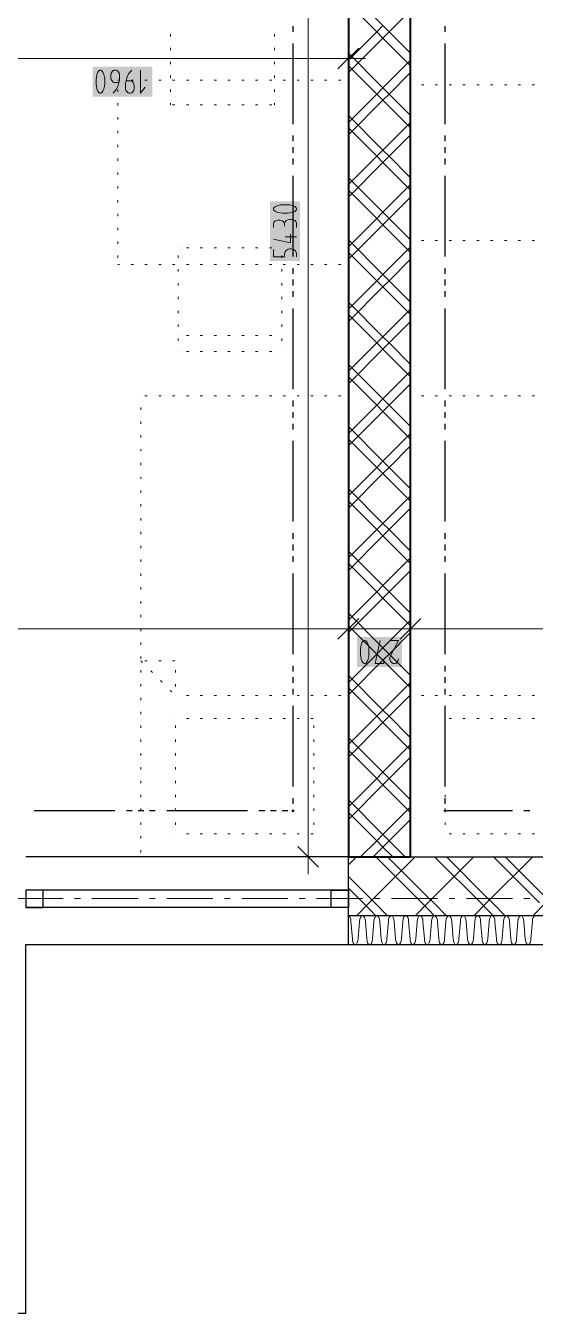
# Model space of a CAD drawing. Header units: millimetres. Extents: x 0 to 594, y 0 to 420.
# Drawn here: x 488.7 to 511, y 138.5 to 195 of the extents above; entities that cross this region are included whole.
import ezdxf

# ---------------------------------------------------------------- set-up
doc = ezdxf.new("R2010")
doc.units = ezdxf.units.MM
doc.header["$LTSCALE"] = 8
for name, color, linetype in [('PDF_Koty delkove', 7, 'Continuous'), ('PDF_Nabytek', 7, 'Continuous'), ('PDF_Obecne 0.25', 7, 'Continuous'), ('PDF_Okna', 7, 'Continuous'), ('PDF_Osy hlavni', 7, 'Continuous'), ('PDF_Pozarni useky', 7, 'Continuous'), ('PDF_Steny akusticke', 7, 'Continuous'), ('PDF_Steny sendvic', 7, 'Continuous')]:
    doc.layers.add(name, color=color, linetype=linetype)

msp = doc.modelspace()

# ---------------------------------------------------------------- linework, layer by layer
at = {"layer": 'PDF_Koty delkove', "lineweight": 18}
for points in [[(501.062, 158.52), (501.062, 213.415), (501.062, 216.145), (501.062, 237.021), (501.062, 239.144)], [(502.825, 194.296), (502.825, 193.538), (502.825, 192.779)], [(503.28, 193.993), (502.37, 193.083)], [(502.825, 193.538), (493.459, 193.538), (483.01, 193.538), (480.887, 193.538), (461.881, 193.538), (459.152, 193.538), (438.68, 193.538), (419.32, 193.538)], [(502.825, 193.538), (503.584, 193.538)], [(492.445, 192.577), (492.418, 192.627), (492.405, 192.694), (492.405, 192.829), (492.418, 192.897), (492.445, 192.947), (492.472, 192.981), (492.512, 193.015), (492.567, 193.032), (492.62, 193.032), (492.674, 193.015), (492.715, 192.981), (492.742, 192.947), (492.769, 192.897), (492.783, 192.829), (492.783, 192.593), (492.729, 192.358), (492.648, 192.189), (492.512, 192.021)], [(493.322, 193.032), (493.187, 192.863), (493.106, 192.694), (493.053, 192.459), (493.053, 192.222), (493.066, 192.156), (493.093, 192.105), (493.12, 192.072), (493.16, 192.037), (493.215, 192.021), (493.268, 192.021), (493.322, 192.037), (493.363, 192.072), (493.39, 192.105), (493.417, 192.156), (493.431, 192.222), (493.431, 192.358), (493.417, 192.425), (493.39, 192.492), (493.322, 192.543), (493.268, 192.56), (493.079, 192.56)], [(493.701, 193.032), (493.701, 192.021), (493.916, 192.29)], [(492.755, 192.492), (492.567, 192.492), (492.512, 192.509), (492.472, 192.543), (492.445, 192.577)], [(499.546, 186.13), (499.546, 186.292), (499.562, 186.346), (499.596, 186.4), (499.647, 186.427), (499.747, 186.454), (499.815, 186.454), (499.916, 186.427), (499.983, 186.373), (500.017, 186.292), (500.017, 186.184)], [(500.252, 186.481), (500.168, 186.467), (500.102, 186.44), (500.051, 186.386), (500.017, 186.292)], [(500.557, 186.13), (500.557, 186.319), (500.522, 186.386), (500.472, 186.44), (500.388, 186.467), (500.32, 186.481), (500.252, 186.481)], [(500.287, 185.833), (500.287, 185.454), (499.546, 185.617)], [(500.557, 185.725), (500.051, 185.725)], [(499.546, 185.158), (499.546, 184.834), (500.017, 184.834), (500.017, 184.969), (500.051, 185.063), (500.102, 185.117), (500.186, 185.171), (500.252, 185.185), (500.32, 185.185), (500.388, 185.171), (500.455, 185.144), (500.505, 185.104), (500.539, 185.05), (500.557, 184.969), (500.557, 184.834)], [(503.28, 168.978), (502.37, 168.068)], [(502.825, 169.281), (502.825, 168.523), (502.825, 167.765)], [(506.01, 168.978), (505.1, 168.068)], [(505.555, 169.281), (505.555, 168.523), (505.555, 167.765)], [(550.543, 168.523), (546.802, 168.523), (544.808, 168.523), (514.336, 168.523), (505.555, 168.523), (502.825, 168.523), (502.405, 168.523), (500.534, 168.523), (486.405, 168.523), (474.548, 168.523), (470.607, 168.523), (461.881, 168.523), (459.152, 168.523), (457.389, 168.523), (445.116, 168.523), (423.1, 168.523), (419.32, 168.523), (417.196, 168.523)], [(503.487, 167.022), (503.515, 167.006), (503.568, 167.006), (503.596, 167.022), (503.649, 167.09), (503.69, 167.191), (503.717, 167.31), (503.731, 167.41), (503.731, 167.612), (503.717, 167.713), (503.69, 167.831), (503.649, 167.932), (503.596, 168), (503.568, 168.017), (503.515, 168.017), (503.487, 168), (503.434, 167.932), (503.393, 167.831), (503.367, 167.713), (503.353, 167.612)], [(504.379, 167.208), (504.379, 167.006), (504.001, 167.006), (504.216, 168.017)], [(504.649, 168.017), (505.027, 168.017), (504.676, 167.343), (504.649, 167.275), (504.649, 167.174), (504.676, 167.107), (504.716, 167.057), (504.757, 167.022), (504.811, 167.006), (504.864, 167.006), (504.919, 167.022), (504.959, 167.057), (505, 167.107), (505.027, 167.208)], [(503.353, 167.612), (503.353, 167.41), (503.367, 167.31), (503.393, 167.191), (503.434, 167.09), (503.487, 167.022)], [(501.517, 158.065), (500.607, 158.975)], [(501.82, 158.52), (501.062, 158.52), (500.304, 158.52)], [(501.062, 158.52), (501.062, 157.761)]]:
    msp.add_lwpolyline(points, dxfattribs=at)
for points in [[(491.757, 192.627), (491.757, 192.425), (491.77, 192.324), (491.797, 192.206), (491.838, 192.105), (491.891, 192.037), (491.919, 192.021), (491.972, 192.021), (492, 192.037), (492.053, 192.105), (492.094, 192.206), (492.121, 192.324), (492.135, 192.425), (492.135, 192.627), (492.121, 192.728), (492.094, 192.846), (492.053, 192.947), (492, 193.015), (491.972, 193.032), (491.919, 193.032), (491.891, 193.015), (491.838, 192.947), (491.797, 192.846), (491.77, 192.728)], [(500.151, 187.129), (499.949, 187.129), (499.849, 187.115), (499.731, 187.088), (499.63, 187.048), (499.562, 186.994), (499.546, 186.967), (499.546, 186.913), (499.562, 186.886), (499.63, 186.832), (499.731, 186.792), (499.849, 186.764), (499.949, 186.75), (500.151, 186.75), (500.252, 186.764), (500.371, 186.792), (500.472, 186.832), (500.539, 186.886), (500.557, 186.913), (500.557, 186.967), (500.539, 186.994), (500.472, 187.048), (500.371, 187.088), (500.252, 187.115)]]:
    msp.add_lwpolyline(points, close=True, dxfattribs=at)
at = {"layer": 'PDF_Koty delkove', "color": 7, "lineweight": 18, "true_color": 0xffffff, "transparency": 33554559}
for points in [[(494.231, 193.184), (491.605, 193.184), (494.231, 191.87), (491.605, 191.87)], [(500.708, 184.655), (500.708, 187.28), (499.394, 184.655), (499.394, 187.28)], [(505.179, 168.169), (503.201, 168.169), (505.179, 166.855), (503.201, 166.855)]]:
    msp.add_solid(points, dxfattribs=at)
at = {"layer": 'PDF_Nabytek', "lineweight": 13}
for points in [[(495.029, 194.508), (495.029, 194.609)], [(499.579, 194.508), (499.579, 194.609)], [(495.029, 193.901), (495.029, 194.002)], [(499.579, 193.901), (499.579, 194.002)], [(495.029, 193.295), (495.029, 193.396)], [(499.579, 193.295), (499.579, 193.396)], [(492.716, 192.589), (492.716, 192.589)], [(492.788, 192.589), (492.716, 192.589)], [(492.716, 192.589), (492.716, 192.589)], [(493.395, 192.589), (493.294, 192.589)], [(494.002, 192.589), (493.901, 192.589)], [(494.608, 192.589), (494.507, 192.589)], [(495.029, 192.688), (495.029, 192.789)], [(495.215, 192.589), (495.114, 192.589)], [(495.821, 192.589), (495.72, 192.589)], [(496.428, 192.589), (496.327, 192.589)], [(497.034, 192.589), (496.933, 192.589)], [(497.641, 192.589), (497.54, 192.589)], [(498.248, 192.589), (498.147, 192.589)], [(498.854, 192.589), (498.753, 192.589)], [(499.461, 192.589), (499.36, 192.589)], [(499.579, 192.688), (499.579, 192.789)], [(500.067, 192.589), (499.966, 192.589)], [(500.674, 192.589), (500.573, 192.589)], [(501.281, 192.589), (501.179, 192.589)], [(501.887, 192.589), (501.786, 192.589)], [(502.494, 192.589), (502.393, 192.589)], [(502.825, 192.589), (502.825, 192.589)], [(502.825, 192.589), (502.825, 192.589)], [(492.716, 192.081), (492.716, 192.182)], [(495.029, 192.081), (495.029, 192.182)], [(499.579, 192.081), (499.579, 192.182)], [(502.825, 192.081), (502.825, 192.182)], [(505.555, 192.387), (505.555, 192.387)], [(505.555, 192.387), (505.555, 192.387)], [(505.555, 192.081), (505.555, 192.182)], [(506.133, 192.387), (506.032, 192.387)], [(506.74, 192.387), (506.639, 192.387)], [(507.346, 192.387), (507.245, 192.387)], [(507.953, 192.387), (507.852, 192.387)], [(508.56, 192.387), (508.458, 192.387)], [(509.166, 192.387), (509.065, 192.387)], [(509.773, 192.387), (509.672, 192.387)], [(510.379, 192.387), (510.278, 192.387)], [(510.986, 192.387), (510.885, 192.387)], [(492.716, 191.475), (492.716, 191.576)], [(495.029, 191.508), (495.029, 191.576)], [(495.029, 191.508), (495.029, 191.508)], [(495.029, 191.508), (495.029, 191.508)], [(495.215, 191.508), (495.114, 191.508)], [(495.821, 191.508), (495.72, 191.508)], [(496.428, 191.508), (496.327, 191.508)], [(497.034, 191.508), (496.933, 191.508)], [(497.641, 191.508), (497.54, 191.508)], [(498.248, 191.508), (498.147, 191.508)], [(498.854, 191.508), (498.753, 191.508)], [(499.461, 191.508), (499.36, 191.508)], [(499.579, 191.508), (499.579, 191.576)], [(499.579, 191.508), (499.579, 191.508)], [(499.579, 191.508), (499.579, 191.508)], [(502.825, 191.475), (502.825, 191.576)], [(505.555, 191.475), (505.555, 191.576)], [(492.716, 190.868), (492.716, 190.969)], [(502.825, 190.868), (502.825, 190.969)], [(505.555, 190.868), (505.555, 190.969)], [(492.716, 190.262), (492.716, 190.363)], [(502.825, 190.262), (502.825, 190.363)], [(505.555, 190.262), (505.555, 190.363)], [(492.716, 189.655), (492.716, 189.756)], [(502.825, 189.655), (502.825, 189.756)], [(505.555, 189.655), (505.555, 189.756)], [(492.716, 189.048), (492.716, 189.15)], [(502.825, 189.048), (502.825, 189.15)], [(505.555, 189.048), (505.555, 189.15)], [(492.716, 188.442), (492.716, 188.543)], [(502.825, 188.442), (502.825, 188.543)], [(505.555, 188.442), (505.555, 188.543)], [(492.716, 187.835), (492.716, 187.936)], [(502.825, 187.835), (502.825, 187.936)], [(505.555, 187.835), (505.555, 187.936)], [(492.716, 187.229), (492.716, 187.33)], [(502.825, 187.229), (502.825, 187.33)], [(505.555, 187.229), (505.555, 187.33)], [(492.716, 186.622), (492.716, 186.723)], [(502.825, 186.622), (502.825, 186.723)], [(505.555, 186.622), (505.555, 186.723)], [(492.716, 186.016), (492.716, 186.117)], [(502.825, 186.016), (502.825, 186.117)], [(505.555, 186.016), (505.555, 186.117)], [(492.716, 185.409), (492.716, 185.51)], [(495.361, 185.239), (495.361, 185.239)], [(495.361, 185.239), (495.361, 185.239)], [(495.821, 185.239), (495.72, 185.239)], [(496.428, 185.239), (496.327, 185.239)], [(497.034, 185.239), (496.933, 185.239)], [(497.641, 185.239), (497.54, 185.239)], [(498.248, 185.239), (498.147, 185.239)], [(498.854, 185.239), (498.753, 185.239)], [(499.461, 185.239), (499.36, 185.239)], [(499.91, 185.239), (499.91, 185.239)], [(499.91, 185.239), (499.91, 185.239)], [(502.825, 185.409), (502.825, 185.51)], [(505.555, 185.563), (505.555, 185.563)], [(505.555, 185.409), (505.555, 185.51)], [(506.133, 185.563), (506.032, 185.563)], [(506.74, 185.563), (506.639, 185.563)], [(507.346, 185.563), (507.245, 185.563)], [(507.953, 185.563), (507.852, 185.563)], [(508.56, 185.563), (508.458, 185.563)], [(509.166, 185.563), (509.065, 185.563)], [(509.773, 185.563), (509.672, 185.563)], [(510.379, 185.563), (510.278, 185.563)], [(510.986, 185.563), (510.885, 185.563)], [(492.716, 184.802), (492.716, 184.903)], [(495.361, 184.802), (495.361, 184.903)], [(499.91, 184.802), (499.91, 184.903)], [(502.825, 184.802), (502.825, 184.903)], [(505.555, 184.802), (505.555, 184.903)], [(492.716, 184.501), (492.716, 184.501)], [(492.788, 184.501), (492.716, 184.501)], [(492.716, 184.501), (492.716, 184.501)], [(493.395, 184.501), (493.294, 184.501)], [(494.002, 184.501), (493.901, 184.501)], [(494.608, 184.501), (494.507, 184.501)], [(495.215, 184.501), (495.114, 184.501)], [(495.361, 184.196), (495.361, 184.297)], [(495.821, 184.501), (495.72, 184.501)], [(496.428, 184.501), (496.327, 184.501)], [(497.034, 184.501), (496.933, 184.501)], [(497.641, 184.501), (497.54, 184.501)], [(498.248, 184.501), (498.147, 184.501)], [(498.854, 184.501), (498.753, 184.501)], [(499.461, 184.501), (499.36, 184.501)], [(499.91, 184.196), (499.91, 184.297)], [(500.067, 184.501), (499.966, 184.501)], [(500.674, 184.501), (500.573, 184.501)], [(501.281, 184.501), (501.179, 184.501)], [(501.887, 184.501), (501.786, 184.501)], [(502.494, 184.501), (502.393, 184.501)], [(502.825, 184.501), (502.825, 184.501)], [(502.825, 184.501), (502.825, 184.501)], [(505.555, 184.196), (505.555, 184.297)], [(495.361, 183.589), (495.361, 183.69)], [(499.91, 183.589), (499.91, 183.69)], [(505.555, 183.589), (505.555, 183.69)], [(495.361, 182.983), (495.361, 183.084)], [(499.91, 182.983), (499.91, 183.084)], [(505.555, 182.983), (505.555, 183.084)], [(495.361, 182.376), (495.361, 182.477)], [(499.91, 182.376), (499.91, 182.477)], [(505.555, 182.376), (505.555, 182.477)], [(495.361, 181.769), (495.361, 181.871)], [(499.91, 181.769), (499.91, 181.871)], [(505.555, 181.769), (505.555, 181.871)], [(495.361, 181.397), (495.361, 181.397)], [(495.821, 181.397), (495.72, 181.397)], [(496.428, 181.397), (496.327, 181.397)], [(497.034, 181.397), (496.933, 181.397)], [(497.641, 181.397), (497.54, 181.397)], [(498.248, 181.397), (498.147, 181.397)], [(498.854, 181.397), (498.753, 181.397)], [(499.461, 181.397), (499.36, 181.397)], [(499.91, 181.397), (499.91, 181.397)], [(495.361, 181.163), (495.361, 181.264)], [(499.91, 181.163), (499.91, 181.264)], [(505.555, 181.163), (505.555, 181.264)], [(495.361, 180.689), (495.361, 180.689)], [(495.361, 180.689), (495.361, 180.689)], [(495.821, 180.689), (495.72, 180.689)], [(496.428, 180.689), (496.327, 180.689)], [(497.034, 180.689), (496.933, 180.689)], [(497.641, 180.689), (497.54, 180.689)], [(498.248, 180.689), (498.147, 180.689)], [(498.854, 180.689), (498.753, 180.689)], [(499.461, 180.689), (499.36, 180.689)], [(499.91, 180.689), (499.91, 180.689)], [(499.91, 180.689), (499.91, 180.689)], [(505.555, 180.556), (505.555, 180.657)], [(505.555, 179.95), (505.555, 180.051)], [(505.555, 179.343), (505.555, 179.444)], [(493.727, 178.739), (493.727, 178.739)], [(493.727, 178.737), (493.727, 178.739)], [(493.727, 178.739), (493.727, 178.739)], [(494.002, 178.739), (493.901, 178.739)], [(494.608, 178.739), (494.507, 178.739)], [(495.215, 178.739), (495.114, 178.739)], [(495.821, 178.739), (495.72, 178.739)], [(496.428, 178.739), (496.327, 178.739)], [(497.034, 178.739), (496.933, 178.739)], [(497.641, 178.739), (497.54, 178.739)], [(498.248, 178.739), (498.147, 178.739)], [(498.854, 178.739), (498.753, 178.739)], [(499.461, 178.739), (499.36, 178.739)], [(500.067, 178.739), (499.966, 178.739)], [(500.674, 178.739), (500.573, 178.739)], [(501.281, 178.739), (501.179, 178.739)], [(501.887, 178.739), (501.786, 178.739)], [(502.494, 178.739), (502.393, 178.739)], [(502.825, 178.739), (502.825, 178.739)], [(502.825, 178.737), (502.825, 178.739)], [(502.825, 178.739), (502.825, 178.739)], [(505.555, 178.739), (505.555, 178.838)], [(505.555, 178.739), (505.555, 178.739)], [(505.555, 178.739), (505.555, 178.739)], [(505.555, 178.739), (505.555, 178.739)], [(505.555, 178.737), (505.555, 178.739)], [(505.555, 178.739), (505.555, 178.739)], [(506.133, 178.739), (506.032, 178.739)], [(506.133, 178.739), (506.032, 178.739)], [(506.74, 178.739), (506.639, 178.739)], [(506.74, 178.739), (506.639, 178.739)], [(507.346, 178.739), (507.245, 178.739)], [(507.346, 178.739), (507.245, 178.739)], [(507.953, 178.739), (507.852, 178.739)], [(507.953, 178.739), (507.852, 178.739)], [(508.56, 178.739), (508.458, 178.739)], [(508.56, 178.739), (508.458, 178.739)], [(509.166, 178.739), (509.065, 178.739)], [(509.166, 178.739), (509.065, 178.739)], [(509.773, 178.739), (509.672, 178.739)], [(509.773, 178.739), (509.672, 178.739)], [(510.379, 178.739), (510.278, 178.739)], [(510.379, 178.739), (510.278, 178.739)], [(510.986, 178.739), (510.885, 178.739)], [(510.986, 178.739), (510.885, 178.739)], [(493.727, 178.13), (493.727, 178.231)], [(502.825, 178.13), (502.825, 178.231)], [(505.555, 178.13), (505.555, 178.231)], [(493.727, 177.523), (493.727, 177.625)], [(502.825, 177.523), (502.825, 177.625)], [(505.555, 177.523), (505.555, 177.625)], [(493.727, 176.917), (493.727, 177.018)], [(502.825, 176.917), (502.825, 177.018)], [(505.555, 176.917), (505.555, 177.018)], [(493.727, 176.31), (493.727, 176.411)], [(502.825, 176.31), (502.825, 176.411)], [(505.555, 176.31), (505.555, 176.411)], [(493.727, 175.704), (493.727, 175.805)], [(502.825, 175.704), (502.825, 175.805)], [(505.555, 175.704), (505.555, 175.805)], [(493.727, 175.097), (493.727, 175.198)], [(502.825, 175.097), (502.825, 175.198)], [(505.555, 175.097), (505.555, 175.198)], [(493.727, 174.491), (493.727, 174.592)], [(502.825, 174.491), (502.825, 174.592)], [(505.555, 174.491), (505.555, 174.592)], [(493.727, 173.884), (493.727, 173.985)], [(502.825, 173.884), (502.825, 173.985)], [(505.555, 173.884), (505.555, 173.985)], [(493.727, 173.277), (493.727, 173.378)], [(502.825, 173.277), (502.825, 173.378)], [(505.555, 173.277), (505.555, 173.378)], [(493.727, 172.671), (493.727, 172.772)], [(502.825, 172.671), (502.825, 172.772)], [(505.555, 172.671), (505.555, 172.772)], [(493.727, 172.064), (493.727, 172.165)], [(502.825, 172.064), (502.825, 172.165)], [(505.555, 172.064), (505.555, 172.165)], [(493.727, 171.458), (493.727, 171.559)], [(502.825, 171.458), (502.825, 171.559)], [(505.555, 171.458), (505.555, 171.559)], [(493.727, 170.851), (493.727, 170.952)], [(502.825, 170.851), (502.825, 170.952)], [(505.555, 170.851), (505.555, 170.952)], [(493.727, 170.244), (493.727, 170.346)], [(502.825, 170.244), (502.825, 170.346)], [(505.555, 170.244), (505.555, 170.346)], [(493.727, 169.638), (493.727, 169.739)], [(502.825, 169.638), (502.825, 169.739)], [(505.555, 169.638), (505.555, 169.739)], [(493.727, 169.031), (493.727, 169.132)], [(502.825, 169.031), (502.825, 169.132)], [(505.555, 169.031), (505.555, 169.132)], [(493.727, 168.425), (493.727, 168.526)], [(502.825, 168.425), (502.825, 168.526)], [(505.555, 168.425), (505.555, 168.526)], [(493.727, 167.818), (493.727, 167.919)], [(502.825, 167.818), (502.825, 167.919)], [(505.555, 167.818), (505.555, 167.919)], [(493.727, 167.212), (493.727, 167.313)], [(502.825, 167.212), (502.825, 167.313)], [(505.555, 167.212), (505.555, 167.313)], [(493.727, 167.113), (493.727, 167.113)], [(493.798, 167.042), (493.727, 167.113)], [(493.727, 167.113), (493.727, 167.113)], [(493.727, 166.605), (493.727, 166.706)], [(494.002, 167.113), (493.901, 167.113)], [(494.227, 166.613), (494.155, 166.684)], [(494.608, 167.113), (494.507, 167.113)], [(495.215, 167.113), (495.114, 167.113)], [(495.243, 167.113), (495.243, 167.113)], [(495.243, 167.113), (495.243, 167.113)], [(495.243, 166.605), (495.243, 166.706)], [(502.825, 166.605), (502.825, 166.706)], [(505.555, 166.605), (505.555, 166.706)], [(493.727, 165.998), (493.727, 166.099)], [(494.656, 166.184), (494.584, 166.255)], [(495.243, 165.998), (495.243, 166.099)], [(502.825, 165.998), (502.825, 166.099)], [(505.555, 165.998), (505.555, 166.099)], [(493.727, 165.392), (493.727, 165.493)], [(495.085, 165.755), (495.013, 165.826)], [(495.243, 165.596), (495.243, 165.596)], [(495.243, 165.596), (495.243, 165.596)], [(495.243, 165.596), (495.243, 165.596)], [(495.821, 165.596), (495.72, 165.596)], [(496.428, 165.596), (496.327, 165.596)], [(497.034, 165.596), (496.933, 165.596)], [(497.641, 165.596), (497.54, 165.596)], [(498.248, 165.596), (498.147, 165.596)], [(498.854, 165.596), (498.753, 165.596)], [(499.461, 165.596), (499.36, 165.596)], [(500.067, 165.596), (499.966, 165.596)], [(500.674, 165.596), (500.573, 165.596)], [(501.281, 165.596), (501.179, 165.596)], [(501.887, 165.596), (501.786, 165.596)], [(502.494, 165.596), (502.393, 165.596)], [(502.825, 165.596), (502.825, 165.596)], [(502.825, 165.392), (502.825, 165.493)], [(505.555, 165.596), (505.555, 165.596)], [(505.555, 165.392), (505.555, 165.493)], [(506.133, 165.596), (506.032, 165.596)], [(506.74, 165.596), (506.639, 165.596)], [(507.346, 165.596), (507.245, 165.596)], [(507.953, 165.596), (507.852, 165.596)], [(508.56, 165.596), (508.458, 165.596)], [(509.166, 165.596), (509.065, 165.596)], [(509.773, 165.596), (509.672, 165.596)], [(510.379, 165.596), (510.278, 165.596)], [(510.986, 165.596), (510.885, 165.596)], [(493.727, 164.785), (493.727, 164.886)], [(495.243, 164.585), (495.243, 164.585)], [(495.243, 164.585), (495.243, 164.585)], [(495.821, 164.585), (495.72, 164.585)], [(496.428, 164.585), (496.327, 164.585)], [(497.034, 164.585), (496.933, 164.585)], [(497.641, 164.585), (497.54, 164.585)], [(498.248, 164.585), (498.147, 164.585)], [(498.854, 164.585), (498.753, 164.585)], [(499.461, 164.585), (499.36, 164.585)], [(500.067, 164.585), (499.966, 164.585)], [(500.674, 164.585), (500.573, 164.585)], [(501.281, 164.585), (501.179, 164.585)], [(501.309, 164.585), (501.309, 164.585)], [(501.309, 164.585), (501.309, 164.585)], [(502.825, 164.785), (502.825, 164.886)], [(505.555, 164.785), (505.555, 164.886)], [(507.071, 164.585), (507.071, 164.585)], [(507.071, 164.585), (507.071, 164.585)], [(507.346, 164.585), (507.245, 164.585)], [(507.953, 164.585), (507.852, 164.585)], [(508.56, 164.585), (508.458, 164.585)], [(509.166, 164.585), (509.065, 164.585)], [(509.773, 164.585), (509.672, 164.585)], [(510.379, 164.585), (510.278, 164.585)], [(510.986, 164.585), (510.885, 164.585)], [(493.727, 164.179), (493.727, 164.28)], [(495.243, 164.179), (495.243, 164.28)], [(501.309, 164.179), (501.309, 164.28)], [(502.825, 164.179), (502.825, 164.28)], [(505.555, 164.179), (505.555, 164.28)], [(507.071, 164.179), (507.071, 164.28)], [(493.727, 163.572), (493.727, 163.673)], [(495.243, 163.572), (495.243, 163.673)], [(501.309, 163.572), (501.309, 163.673)], [(502.825, 163.572), (502.825, 163.673)], [(505.555, 163.572), (505.555, 163.673)], [(507.071, 163.572), (507.071, 163.673)], [(493.727, 162.966), (493.727, 163.067)], [(495.243, 162.966), (495.243, 163.067)], [(501.309, 162.966), (501.309, 163.067)], [(502.825, 162.966), (502.825, 163.067)], [(505.555, 162.966), (505.555, 163.067)], [(507.071, 162.966), (507.071, 163.067)], [(493.727, 162.359), (493.727, 162.46)], [(495.243, 162.359), (495.243, 162.46)], [(501.309, 162.359), (501.309, 162.46)], [(502.825, 162.359), (502.825, 162.46)], [(505.555, 162.359), (505.555, 162.46)], [(507.071, 162.359), (507.071, 162.46)], [(493.727, 161.752), (493.727, 161.853)], [(495.243, 161.752), (495.243, 161.853)], [(501.309, 161.752), (501.309, 161.853)], [(502.825, 161.752), (502.825, 161.853)], [(505.555, 161.752), (505.555, 161.853)], [(507.071, 161.752), (507.071, 161.853)], [(493.727, 161.146), (493.727, 161.247)], [(495.243, 161.146), (495.243, 161.247)], [(501.309, 161.146), (501.309, 161.247)], [(502.825, 161.146), (502.825, 161.247)], [(505.555, 161.146), (505.555, 161.247)], [(507.071, 161.146), (507.071, 161.247)], [(493.727, 160.539), (493.727, 160.64)], [(495.243, 160.539), (495.243, 160.64)], [(501.309, 160.539), (501.309, 160.64)], [(502.825, 160.539), (502.825, 160.64)], [(505.555, 160.539), (505.555, 160.64)], [(507.071, 160.539), (507.071, 160.64)], [(493.727, 159.933), (493.727, 160.034)], [(495.243, 159.933), (495.243, 160.034)], [(501.309, 159.933), (501.309, 160.034)], [(502.825, 159.933), (502.825, 160.034)], [(505.555, 159.933), (505.555, 160.034)], [(507.071, 159.933), (507.071, 160.034)], [(493.727, 159.326), (493.727, 159.427)], [(495.243, 159.531), (495.243, 159.531)], [(495.243, 159.531), (495.243, 159.531)], [(495.821, 159.531), (495.72, 159.531)], [(496.428, 159.531), (496.327, 159.531)], [(497.034, 159.531), (496.933, 159.531)], [(497.641, 159.531), (497.54, 159.531)], [(498.248, 159.531), (498.147, 159.531)], [(498.854, 159.531), (498.753, 159.531)], [(499.461, 159.531), (499.36, 159.531)], [(500.067, 159.531), (499.966, 159.531)], [(500.674, 159.531), (500.573, 159.531)], [(501.281, 159.531), (501.179, 159.531)], [(501.309, 159.531), (501.309, 159.531)], [(501.309, 159.531), (501.309, 159.531)], [(502.825, 159.326), (502.825, 159.427)], [(505.555, 159.326), (505.555, 159.427)], [(507.071, 159.531), (507.071, 159.531)], [(507.071, 159.531), (507.071, 159.531)], [(507.346, 159.531), (507.245, 159.531)], [(507.953, 159.531), (507.852, 159.531)], [(508.56, 159.531), (508.458, 159.531)], [(509.166, 159.531), (509.065, 159.531)], [(509.773, 159.531), (509.672, 159.531)], [(510.379, 159.531), (510.278, 159.531)], [(510.986, 159.531), (510.885, 159.531)], [(493.727, 158.719), (493.727, 158.821)], [(502.825, 158.719), (502.825, 158.821)], [(505.555, 158.719), (505.555, 158.821)], [(493.727, 158.52), (493.727, 158.52)], [(493.727, 158.52), (493.727, 158.52)], [(494.002, 158.52), (493.901, 158.52)], [(494.608, 158.52), (494.507, 158.52)], [(495.215, 158.52), (495.114, 158.52)], [(495.821, 158.52), (495.72, 158.52)], [(496.428, 158.52), (496.327, 158.52)], [(497.034, 158.52), (496.933, 158.52)], [(497.641, 158.52), (497.54, 158.52)], [(498.248, 158.52), (498.147, 158.52)], [(498.854, 158.52), (498.753, 158.52)], [(499.461, 158.52), (499.36, 158.52)], [(500.067, 158.52), (499.966, 158.52)], [(500.674, 158.52), (500.573, 158.52)], [(501.281, 158.52), (501.179, 158.52)], [(501.887, 158.52), (501.786, 158.52)], [(502.494, 158.52), (502.393, 158.52)], [(502.825, 158.52), (502.825, 158.52)], [(502.825, 158.52), (502.825, 158.52)], [(505.555, 158.52), (505.555, 158.52)], [(505.555, 158.52), (505.555, 158.52)], [(506.133, 158.52), (506.032, 158.52)], [(506.74, 158.52), (506.639, 158.52)], [(507.346, 158.52), (507.245, 158.52)], [(507.953, 158.52), (507.852, 158.52)], [(508.56, 158.52), (508.458, 158.52)], [(509.166, 158.52), (509.065, 158.52)], [(509.773, 158.52), (509.672, 158.52)], [(510.379, 158.52), (510.278, 158.52)], [(510.986, 158.52), (510.885, 158.52)]]:
    msp.add_lwpolyline(points, dxfattribs=at)
at = {"layer": 'PDF_Obecne 0.25', "lineweight": 25}
msp.add_lwpolyline([(461.983, 138.502), (488.672, 138.502), (488.672, 154.678)], dxfattribs=at)
at = {"layer": 'PDF_Okna', "lineweight": 25}
for points in [[(502.825, 158.52), (488.672, 158.52)], [(502.825, 157.054), (488.672, 157.054)], [(502.825, 156.295), (488.672, 156.295)], [(488.672, 154.678), (502.825, 154.678)]]:
    msp.add_lwpolyline(points, dxfattribs=at)
for points in [[(488.672, 156.295), (489.43, 156.295), (489.43, 157.054), (488.672, 157.054)], [(502.825, 156.295), (502.067, 156.295), (502.067, 157.054), (502.825, 157.054)]]:
    msp.add_lwpolyline(points, close=True, dxfattribs=at)
at = {"layer": 'PDF_Osy hlavni', "lineweight": 18}
for points in [[(490.312, 156.7), (488.29, 156.7)], [(491.07, 156.7), (490.817, 156.7)], [(493.597, 156.7), (491.575, 156.7)], [(494.355, 156.7), (494.103, 156.7)], [(496.883, 156.7), (494.861, 156.7)], [(497.641, 156.7), (497.388, 156.7)], [(500.168, 156.7), (498.147, 156.7)], [(500.927, 156.7), (500.674, 156.7)], [(503.454, 156.7), (501.432, 156.7)], [(504.212, 156.7), (503.96, 156.7)], [(506.74, 156.7), (504.718, 156.7)], [(507.498, 156.7), (507.245, 156.7)], [(510.025, 156.7), (508.003, 156.7)], [(510.784, 156.7), (510.531, 156.7)]]:
    msp.add_lwpolyline(points, dxfattribs=at)
at = {"layer": 'PDF_Pozarni useky', "lineweight": 30}
for points in [[(500.399, 194.71), (500.399, 194.963)], [(507.071, 194.71), (507.071, 194.963)], [(500.399, 190.666), (500.399, 194.204)], [(507.071, 190.666), (507.071, 194.204)], [(500.399, 189.908), (500.399, 190.161)], [(507.071, 189.908), (507.071, 190.161)], [(500.399, 189.402), (500.399, 189.655)], [(507.071, 189.402), (507.071, 189.655)], [(500.399, 188.897), (500.399, 189.15)], [(507.071, 188.897), (507.071, 189.15)], [(500.399, 184.853), (500.399, 188.391)], [(507.071, 184.853), (507.071, 188.391)], [(500.399, 184.095), (500.399, 184.347)], [(507.071, 184.095), (507.071, 184.347)], [(500.399, 183.589), (500.399, 183.842)], [(507.071, 183.589), (507.071, 183.842)], [(500.399, 183.084), (500.399, 183.336)], [(507.071, 183.084), (507.071, 183.336)], [(500.399, 179.04), (500.399, 182.578)], [(507.071, 179.04), (507.071, 182.578)], [(500.399, 178.282), (500.399, 178.534)], [(507.071, 178.282), (507.071, 178.534)], [(500.399, 177.776), (500.399, 178.029)], [(507.071, 177.776), (507.071, 178.029)], [(500.399, 177.271), (500.399, 177.523)], [(507.071, 177.271), (507.071, 177.523)], [(500.399, 173.227), (500.399, 176.765)], [(507.071, 173.227), (507.071, 176.765)], [(500.399, 172.469), (500.399, 172.721)], [(507.071, 172.469), (507.071, 172.721)], [(500.399, 171.963), (500.399, 172.216)], [(500.399, 171.458), (500.399, 171.71)], [(507.071, 171.963), (507.071, 172.216)], [(507.071, 171.458), (507.071, 171.71)], [(500.399, 167.414), (500.399, 170.952)], [(507.071, 167.414), (507.071, 170.952)], [(500.399, 166.656), (500.399, 166.908)], [(507.071, 166.656), (507.071, 166.908)], [(500.399, 166.15), (500.399, 166.403)], [(507.071, 166.15), (507.071, 166.403)], [(500.399, 165.645), (500.399, 165.897)], [(507.071, 165.645), (507.071, 165.897)], [(500.399, 161.601), (500.399, 165.139)], [(507.071, 161.601), (507.071, 165.139)], [(500.399, 160.842), (500.399, 161.095)], [(507.071, 160.842), (507.071, 161.095)], [(492.586, 160.542), (489.048, 160.542)], [(493.344, 160.542), (493.092, 160.542)], [(493.85, 160.542), (493.597, 160.542)], [(494.355, 160.542), (494.103, 160.542)], [(498.399, 160.542), (494.861, 160.542)], [(499.158, 160.542), (498.905, 160.542)], [(499.663, 160.542), (499.41, 160.542)], [(500.168, 160.542), (499.916, 160.542)], [(500.399, 160.542), (500.399, 160.59)], [(507.071, 160.542), (507.071, 160.59)], [(510.025, 160.542), (507.071, 160.542)], [(510.784, 160.542), (510.531, 160.542)]]:
    msp.add_lwpolyline(points, dxfattribs=at)
at = {"layer": 'PDF_Pozarni useky', "lineweight": 30, "transparency": 33554559}
for points in [[(500.475, 160.542), (500.399, 160.466), (500.399, 160.617), (500.323, 160.542)], [(500.399, 160.466), (500.323, 160.542), (500.475, 160.542), (500.399, 160.617)], [(507.071, 160.466), (506.996, 160.542), (507.147, 160.542), (507.071, 160.617)], [(507.147, 160.542), (507.071, 160.466), (507.071, 160.617), (506.996, 160.542)]]:
    msp.add_solid(points, dxfattribs=at)
at = {"layer": 'PDF_Steny akusticke', "lineweight": 40}
msp.add_lwpolyline([(502.825, 213.415), (502.825, 158.52), (505.555, 158.52), (505.555, 213.415)], dxfattribs=at)
at = {"layer": 'PDF_Steny akusticke', "lineweight": 9}
for points in [[(505.555, 193.772), (504.615, 194.712), (504.342, 194.985), (502.825, 196.502)], [(504.069, 194.712), (502.825, 195.956)], [(504.615, 194.712), (505.555, 195.652)], [(504.069, 194.712), (504.342, 194.985)], [(502.825, 193.469), (504.069, 194.712)], [(502.825, 192.923), (504.342, 194.439)], [(504.342, 194.439), (504.069, 194.712)], [(504.342, 194.439), (504.615, 194.712)], [(505.555, 193.226), (504.342, 194.439)], [(505.555, 191.042), (504.615, 191.983), (504.342, 192.256), (502.825, 193.772)], [(504.069, 191.983), (502.825, 193.226)], [(504.342, 192.256), (505.555, 193.469)], [(504.342, 191.71), (504.615, 191.983), (505.555, 192.923)], [(502.825, 190.739), (504.069, 191.983), (504.342, 192.256)], [(502.825, 190.193), (504.342, 191.71)], [(504.342, 191.71), (504.069, 191.983)], [(505.555, 190.497), (504.342, 191.71)], [(505.555, 188.313), (504.615, 189.253), (504.342, 189.526), (502.825, 191.042)], [(504.069, 189.253), (502.825, 190.497)], [(504.342, 189.526), (505.555, 190.739)], [(502.825, 187.464), (504.342, 188.98), (504.615, 189.253), (505.555, 190.193)], [(502.825, 188.01), (504.069, 189.253), (504.342, 189.526)], [(504.342, 188.98), (504.069, 189.253)], [(505.555, 187.767), (504.342, 188.98)], [(505.555, 185.583), (504.615, 186.523), (504.342, 186.796), (502.825, 188.313)], [(504.069, 186.523), (502.825, 187.767)], [(504.342, 186.796), (505.555, 188.01)], [(504.615, 186.523), (505.555, 187.464)], [(502.825, 185.28), (504.069, 186.523)], [(502.825, 184.734), (504.342, 186.25), (504.615, 186.523)], [(504.069, 186.523), (504.342, 186.796)], [(504.342, 186.25), (504.069, 186.523)], [(505.555, 185.037), (504.342, 186.25)], [(505.555, 182.854), (504.615, 183.794), (504.342, 184.067), (502.825, 185.583)], [(504.342, 184.067), (505.555, 185.28)], [(504.069, 183.794), (502.825, 185.037)], [(504.615, 183.794), (505.555, 184.734)], [(502.825, 182.55), (504.069, 183.794)], [(504.069, 183.794), (504.342, 184.067)], [(504.342, 183.521), (504.069, 183.794)], [(504.342, 183.521), (504.615, 183.794)], [(502.825, 182.004), (504.342, 183.521)], [(505.555, 182.308), (504.342, 183.521)], [(504.615, 181.064), (504.342, 181.337), (502.825, 182.854)], [(504.342, 181.337), (505.555, 182.55)], [(504.069, 181.064), (502.825, 182.308)], [(504.615, 181.064), (505.555, 182.004)], [(504.069, 181.064), (504.342, 181.337)], [(502.825, 179.821), (504.069, 181.064)], [(502.825, 179.275), (504.342, 180.791)], [(504.342, 180.791), (504.069, 181.064)], [(504.342, 180.791), (504.615, 181.064)], [(505.555, 179.578), (504.342, 180.791)], [(505.555, 180.124), (504.615, 181.064)], [(504.615, 178.335), (504.342, 178.608), (502.825, 180.124)], [(504.342, 178.608), (505.555, 179.821)], [(504.069, 178.335), (502.825, 179.578)], [(504.615, 178.335), (505.555, 179.275)], [(504.069, 178.335), (504.342, 178.608)], [(504.342, 178.062), (504.069, 178.335), (502.825, 177.091)], [(502.825, 176.545), (504.342, 178.062)], [(504.342, 178.062), (504.615, 178.335)], [(505.555, 176.848), (504.342, 178.062)], [(505.555, 177.394), (504.615, 178.335)], [(504.615, 175.605), (504.342, 175.878), (502.825, 177.394)], [(504.069, 175.605), (502.825, 176.848)], [(504.342, 175.878), (505.555, 177.091)], [(502.825, 173.816), (504.342, 175.332), (504.615, 175.605), (505.555, 176.545)], [(504.069, 175.605), (504.342, 175.878)], [(504.342, 175.332), (504.069, 175.605), (502.825, 174.361)], [(505.555, 174.119), (504.342, 175.332)], [(505.555, 174.665), (504.615, 175.605)], [(504.615, 172.875), (504.342, 173.148), (502.825, 174.665)], [(504.069, 172.875), (502.825, 174.119)], [(504.342, 173.148), (505.555, 174.361)], [(504.615, 172.875), (505.555, 173.816)], [(504.342, 172.602), (504.069, 172.875), (502.825, 171.632)], [(502.825, 171.086), (504.342, 172.602), (504.615, 172.875)], [(504.069, 172.875), (504.342, 173.148)], [(505.555, 171.935), (504.615, 172.875)], [(505.555, 171.389), (504.342, 172.602)], [(504.615, 170.146), (504.342, 170.419), (502.825, 171.935)], [(504.069, 170.146), (502.825, 171.389)], [(504.342, 170.419), (505.555, 171.632)], [(504.615, 170.146), (505.555, 171.086)], [(504.342, 169.873), (504.069, 170.146), (502.825, 168.902)], [(504.069, 170.146), (504.342, 170.419)], [(504.342, 169.873), (504.615, 170.146)], [(505.555, 169.206), (504.615, 170.146)], [(502.825, 168.356), (504.342, 169.873)], [(505.555, 168.66), (504.342, 169.873)], [(504.615, 167.416), (504.342, 167.689), (502.825, 169.206)], [(504.342, 167.689), (505.555, 168.902)], [(504.069, 167.416), (502.825, 168.66)], [(504.615, 167.416), (505.555, 168.356)], [(504.342, 167.143), (504.069, 167.416), (502.825, 166.173)], [(504.069, 167.416), (504.342, 167.689)], [(504.342, 167.143), (504.615, 167.416)], [(505.555, 166.476), (504.615, 167.416)], [(502.825, 165.627), (504.342, 167.143)], [(505.555, 165.93), (504.342, 167.143)], [(504.615, 164.687), (504.342, 164.959), (502.825, 166.476)], [(504.342, 164.959), (505.555, 166.173)], [(504.069, 164.687), (502.825, 165.93)], [(502.825, 162.897), (504.342, 164.414), (504.615, 164.687), (505.555, 165.627)], [(504.069, 164.687), (504.342, 164.959)], [(504.342, 164.414), (504.069, 164.687), (502.825, 163.443)], [(505.555, 163.2), (504.342, 164.414)], [(505.555, 163.746), (504.615, 164.687)], [(504.615, 161.957), (504.342, 162.23), (502.825, 163.746)], [(504.342, 162.23), (505.555, 163.443)], [(504.069, 161.957), (502.825, 163.2)], [(502.825, 160.167), (504.342, 161.684), (504.615, 161.957), (505.555, 162.897)], [(504.069, 161.957), (504.342, 162.23)], [(504.342, 161.684), (504.069, 161.957), (502.825, 160.713)], [(505.555, 160.471), (504.342, 161.684)], [(505.555, 161.017), (504.615, 161.957)], [(504.615, 159.227), (504.342, 159.5), (502.825, 161.017)], [(504.069, 159.227), (502.825, 160.471)], [(504.342, 159.5), (505.555, 160.713)], [(503.907, 158.52), (504.342, 158.954), (504.615, 159.227), (505.555, 160.167)], [(504.069, 159.227), (504.342, 159.5)], [(504.342, 158.954), (504.069, 159.227), (503.361, 158.52)], [(504.777, 158.52), (504.342, 158.954)], [(505.323, 158.52), (504.615, 159.227)]]:
    msp.add_lwpolyline(points, dxfattribs=at)
at = {"layer": 'PDF_Steny sendvic', "lineweight": 9}
for points in [[(502.825, 158.166), (503.179, 158.52)], [(503.179, 155.942), (503.735, 156.498), (505.757, 158.52)], [(506.055, 156.498), (504.034, 158.52)], [(506.313, 156.755), (504.549, 158.52)], [(505.757, 155.942), (506.313, 156.498), (508.335, 158.52)], [(508.633, 156.498), (506.611, 158.52)], [(508.891, 156.755), (507.127, 158.52)], [(508.335, 155.942), (508.891, 156.498), (510.913, 158.52)], [(511.211, 156.498), (509.189, 158.52)], [(511.469, 156.755), (509.705, 158.52)], [(510.913, 155.942), (511.469, 156.498), (513.491, 158.52)], [(503.735, 156.755), (502.825, 157.665)], [(503.477, 156.498), (502.825, 157.15)], [(503.735, 156.24), (503.477, 156.498)], [(503.993, 156.498), (503.735, 156.755)], [(504.549, 155.942), (503.993, 156.498)], [(506.313, 156.24), (506.055, 156.498)], [(506.571, 156.498), (506.313, 156.755)], [(507.127, 155.942), (506.571, 156.498)], [(508.891, 156.24), (508.633, 156.498)], [(509.149, 156.498), (508.891, 156.755)], [(509.705, 155.942), (509.149, 156.498)], [(502.94, 155.689), (502.93, 155.786), (502.903, 155.869), (502.861, 155.924), (502.826, 155.942)], [(503.431, 155.942), (503.396, 155.924), (503.355, 155.869), (503.327, 155.786), (503.318, 155.689)], [(503.572, 155.689), (503.562, 155.786), (503.534, 155.869), (503.493, 155.924), (503.458, 155.942)], [(504.034, 155.942), (503.735, 156.24)], [(504.063, 155.942), (504.028, 155.924), (503.987, 155.869), (503.959, 155.786), (503.949, 155.689)], [(504.203, 155.689), (504.194, 155.786), (504.166, 155.869), (504.125, 155.924), (504.09, 155.942)], [(504.695, 155.942), (504.66, 155.924), (504.619, 155.869), (504.591, 155.786), (504.581, 155.689)], [(504.835, 155.689), (504.826, 155.786), (504.798, 155.869), (504.757, 155.924), (504.722, 155.942)], [(505.327, 155.942), (505.292, 155.924), (505.25, 155.869), (505.223, 155.786), (505.213, 155.689)], [(505.467, 155.689), (505.458, 155.786), (505.43, 155.869), (505.389, 155.924), (505.353, 155.942)], [(505.959, 155.942), (505.923, 155.924), (505.882, 155.869), (505.855, 155.786), (505.845, 155.689)], [(506.099, 155.689), (506.089, 155.786), (506.062, 155.869), (506.021, 155.924), (505.985, 155.942)], [(506.611, 155.942), (506.313, 156.24)], [(506.555, 155.924), (506.514, 155.869), (506.487, 155.786), (506.477, 155.689)], [(506.591, 155.942), (506.555, 155.924)], [(506.731, 155.689), (506.721, 155.786), (506.694, 155.869), (506.653, 155.924), (506.617, 155.942)], [(507.222, 155.942), (507.187, 155.924), (507.146, 155.869), (507.118, 155.786), (507.109, 155.689)], [(507.363, 155.689), (507.353, 155.786), (507.326, 155.869), (507.284, 155.924), (507.249, 155.942)], [(507.854, 155.942), (507.819, 155.924), (507.778, 155.869), (507.75, 155.786), (507.741, 155.689)], [(507.916, 155.924), (507.881, 155.942)], [(507.995, 155.689), (507.985, 155.786), (507.957, 155.869), (507.916, 155.924)], [(508.486, 155.942), (508.451, 155.924), (508.41, 155.869), (508.382, 155.786), (508.372, 155.689)], [(508.626, 155.689), (508.617, 155.786), (508.589, 155.869), (508.548, 155.924), (508.513, 155.942)], [(509.189, 155.942), (508.891, 156.24)], [(509.118, 155.942), (509.083, 155.924), (509.042, 155.869), (509.014, 155.786), (509.004, 155.689)], [(509.258, 155.689), (509.249, 155.786), (509.221, 155.869), (509.18, 155.924), (509.145, 155.942)], [(509.75, 155.942), (509.715, 155.924), (509.673, 155.869), (509.646, 155.786), (509.636, 155.689)], [(509.89, 155.689), (509.881, 155.786), (509.853, 155.869), (509.812, 155.924), (509.776, 155.942)], [(510.382, 155.942), (510.346, 155.924), (510.305, 155.869), (510.278, 155.786), (510.268, 155.689)], [(510.522, 155.689), (510.512, 155.786), (510.485, 155.869), (510.444, 155.924), (510.408, 155.942)], [(511.014, 155.942), (510.978, 155.924), (510.937, 155.869), (510.91, 155.786), (510.9, 155.689)], [(503.002, 154.931), (502.94, 155.689)], [(503.318, 155.689), (503.255, 154.931)], [(503.318, 155.689), (503.318, 155.689)], [(503.572, 155.689), (503.634, 154.931), (503.644, 154.834), (503.671, 154.752), (503.712, 154.697), (503.761, 154.678)], [(503.949, 155.689), (503.887, 154.931)], [(503.949, 155.689), (503.949, 155.689)], [(504.266, 154.931), (504.203, 155.689)], [(504.581, 155.689), (504.519, 154.931)], [(504.581, 155.689), (504.581, 155.689)], [(504.835, 155.689), (504.898, 154.931), (504.908, 154.834), (504.935, 154.752), (504.976, 154.697), (505.024, 154.678)], [(505.213, 155.689), (505.151, 154.931)], [(505.213, 155.689), (505.213, 155.689)], [(505.53, 154.931), (505.467, 155.689)], [(505.845, 155.689), (505.782, 154.931)], [(505.845, 155.689), (505.845, 155.689)], [(506.162, 154.931), (506.099, 155.689)], [(506.477, 155.689), (506.414, 154.931)], [(506.477, 155.689), (506.477, 155.689)], [(506.793, 154.931), (506.731, 155.689)], [(507.109, 155.689), (507.046, 154.931)], [(507.109, 155.689), (507.109, 155.689)], [(507.425, 154.931), (507.363, 155.689)], [(507.741, 155.689), (507.678, 154.931)], [(507.741, 155.689), (507.741, 155.689)], [(508.057, 154.931), (507.995, 155.689)], [(508.372, 155.689), (508.31, 154.931)], [(508.372, 155.689), (508.372, 155.689)], [(508.689, 154.931), (508.626, 155.689)], [(509.004, 155.689), (508.942, 154.931)], [(509.004, 155.689), (509.004, 155.689)], [(509.321, 154.931), (509.258, 155.689)], [(509.636, 155.689), (509.574, 154.931)], [(509.636, 155.689), (509.636, 155.689)], [(509.953, 154.931), (509.89, 155.689)], [(510.268, 155.689), (510.205, 154.931)], [(510.268, 155.689), (510.268, 155.689)], [(510.585, 154.931), (510.522, 155.689)], [(510.9, 155.689), (510.837, 154.931)], [(510.9, 155.689), (510.9, 155.689)], [(503.002, 154.931), (503.012, 154.834), (503.039, 154.752), (503.08, 154.697), (503.129, 154.678)], [(503.129, 154.678), (503.177, 154.697), (503.218, 154.752), (503.245, 154.834), (503.255, 154.931)], [(503.761, 154.678), (503.809, 154.697), (503.85, 154.752), (503.877, 154.834), (503.887, 154.931)], [(504.266, 154.931), (504.276, 154.834), (504.303, 154.752), (504.344, 154.697), (504.392, 154.678)], [(504.441, 154.697), (504.482, 154.752), (504.509, 154.834), (504.519, 154.931)], [(505.024, 154.678), (505.073, 154.697), (505.114, 154.752), (505.141, 154.834), (505.151, 154.931)], [(505.53, 154.931), (505.539, 154.834), (505.567, 154.752), (505.608, 154.697), (505.656, 154.678)], [(505.656, 154.678), (505.704, 154.697), (505.745, 154.752), (505.773, 154.834), (505.782, 154.931)], [(506.162, 154.931), (506.171, 154.834), (506.199, 154.752), (506.24, 154.697), (506.288, 154.678)], [(506.288, 154.678), (506.336, 154.697), (506.377, 154.752), (506.405, 154.834), (506.414, 154.931)], [(506.793, 154.931), (506.803, 154.834), (506.83, 154.752), (506.871, 154.697), (506.92, 154.678)], [(506.92, 154.678), (506.968, 154.697), (507.009, 154.752), (507.037, 154.834), (507.046, 154.931)], [(507.425, 154.931), (507.435, 154.834), (507.462, 154.752), (507.503, 154.697), (507.552, 154.678)], [(507.552, 154.678), (507.6, 154.697), (507.641, 154.752), (507.668, 154.834), (507.678, 154.931)], [(508.057, 154.931), (508.067, 154.834), (508.094, 154.752), (508.135, 154.697), (508.184, 154.678)], [(508.184, 154.678), (508.232, 154.697), (508.273, 154.752), (508.3, 154.834), (508.31, 154.931)], [(508.689, 154.931), (508.699, 154.834), (508.726, 154.752), (508.767, 154.697), (508.815, 154.678)], [(508.815, 154.678), (508.864, 154.697), (508.905, 154.752), (508.932, 154.834), (508.942, 154.931)], [(509.321, 154.931), (509.33, 154.834), (509.358, 154.752), (509.399, 154.697), (509.447, 154.678)], [(509.447, 154.678), (509.496, 154.697), (509.537, 154.752), (509.564, 154.834), (509.574, 154.931)], [(509.953, 154.931), (509.962, 154.834), (509.99, 154.752), (510.031, 154.697), (510.079, 154.678)], [(510.079, 154.678), (510.127, 154.697), (510.168, 154.752), (510.196, 154.834), (510.205, 154.931)], [(510.585, 154.931), (510.594, 154.834), (510.622, 154.752), (510.663, 154.697), (510.711, 154.678)], [(510.711, 154.678), (510.759, 154.697), (510.8, 154.752), (510.828, 154.834), (510.837, 154.931)], [(504.392, 154.678), (504.441, 154.697)]]:
    msp.add_lwpolyline(points, dxfattribs=at)
at = {"layer": 'PDF_Steny sendvic', "lineweight": 30}
for points in [[(502.825, 158.52), (505.555, 158.52), (516.17, 158.52), (516.17, 156.902), (516.17, 156.144), (516.17, 155.942), (502.825, 155.942)], [(502.825, 154.678), (502.825, 155.942), (502.825, 156.295), (502.825, 157.054), (502.825, 158.52)], [(502.825, 154.678), (516.17, 154.678), (516.17, 155.942), (502.825, 155.942)]]:
    msp.add_lwpolyline(points, dxfattribs=at)
at = {"layer": 'PDF_Steny sendvic', "lineweight": 9, "transparency": 33554559}
for points in [[(503.735, 156.475), (503.713, 156.498), (503.758, 156.498), (503.735, 156.52)], [(506.313, 156.475), (506.291, 156.498), (506.336, 156.498), (506.313, 156.52)], [(508.891, 156.475), (508.868, 156.498), (508.914, 156.498), (508.891, 156.52)]]:
    msp.add_solid(points, dxfattribs=at)
at = {"layer": 'PDF_Steny sendvic', "lineweight": 25, "transparency": 33554559}
for points in [[(503.255, 154.908), (503.232, 154.931), (503.278, 154.931), (503.255, 154.953)], [(503.887, 154.908), (503.864, 154.931), (503.91, 154.931), (503.887, 154.953)], [(504.519, 154.908), (504.496, 154.931), (504.542, 154.931), (504.519, 154.953)], [(505.151, 154.908), (505.128, 154.931), (505.173, 154.931), (505.151, 154.953)], [(505.782, 154.908), (505.76, 154.931), (505.805, 154.931), (505.782, 154.953)], [(506.414, 154.908), (506.392, 154.931), (506.437, 154.931), (506.414, 154.953)], [(507.046, 154.908), (507.023, 154.931), (507.069, 154.931), (507.046, 154.953)], [(507.678, 154.908), (507.655, 154.931), (507.701, 154.931), (507.678, 154.953)], [(508.31, 154.908), (508.287, 154.931), (508.333, 154.931), (508.31, 154.953)], [(508.942, 154.908), (508.919, 154.931), (508.965, 154.931), (508.942, 154.953)], [(509.574, 154.908), (509.551, 154.931), (509.596, 154.931), (509.574, 154.953)], [(510.205, 154.908), (510.183, 154.931), (510.228, 154.931), (510.205, 154.953)], [(510.837, 154.908), (510.815, 154.931), (510.86, 154.931), (510.837, 154.953)]]:
    msp.add_solid(points, dxfattribs=at)

doc.saveas('drawing.dxf')
